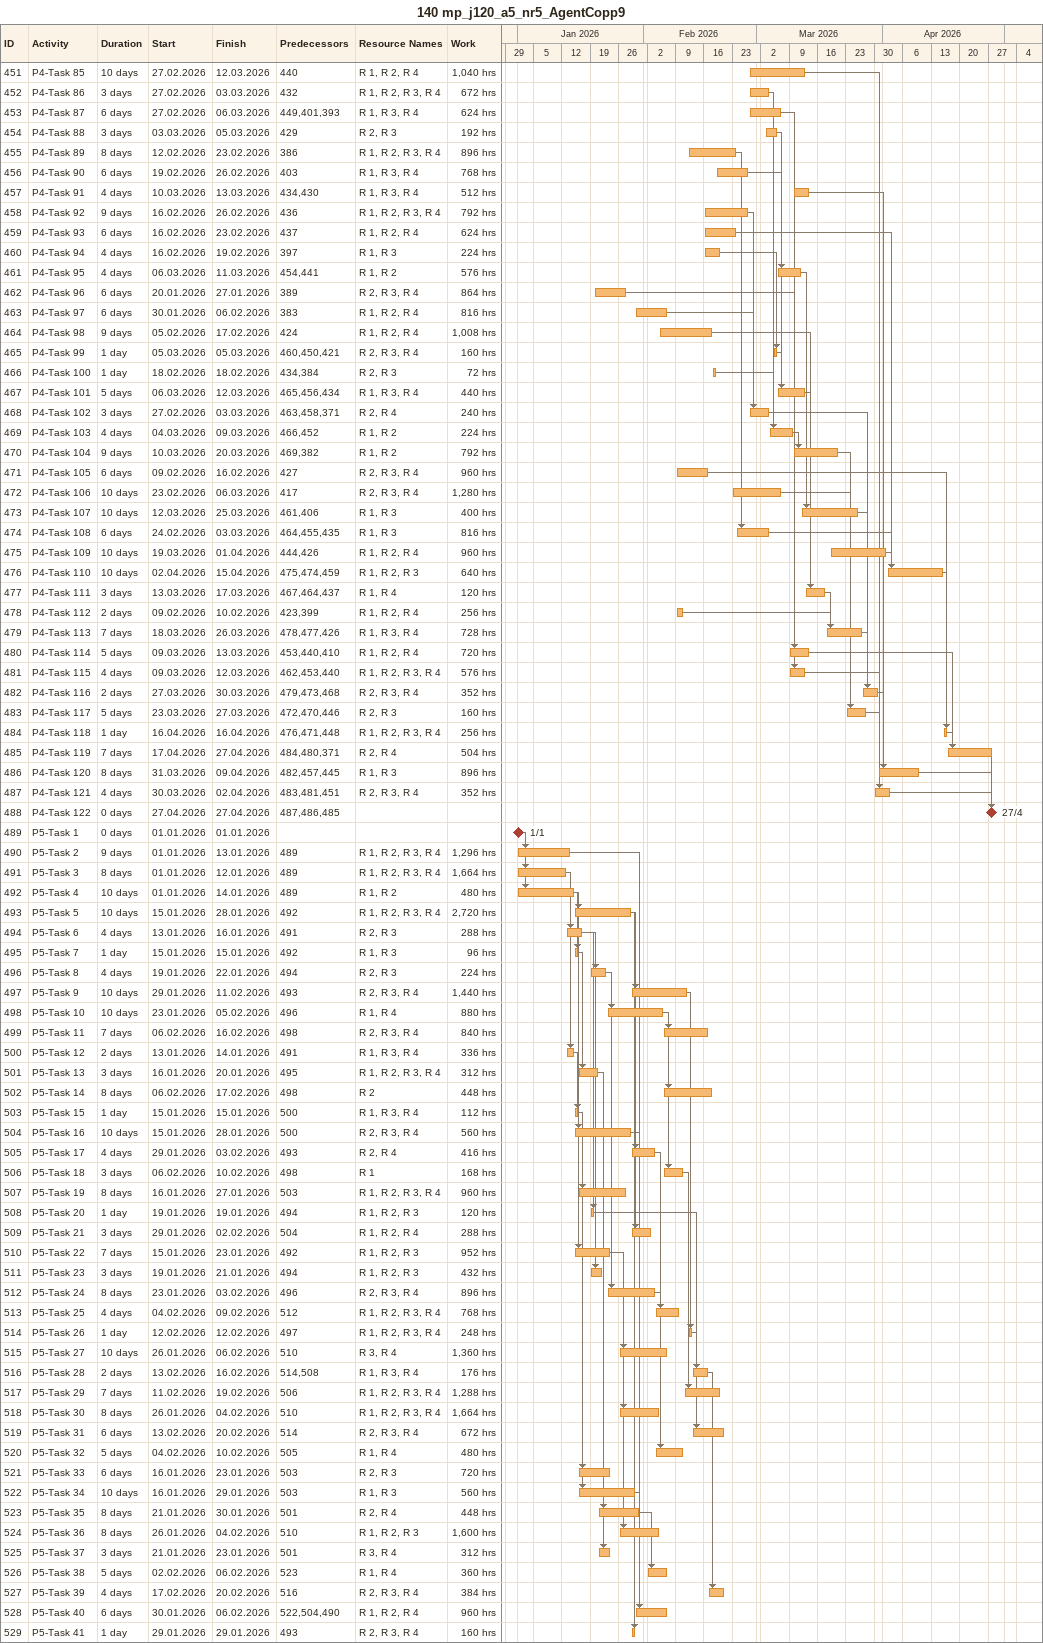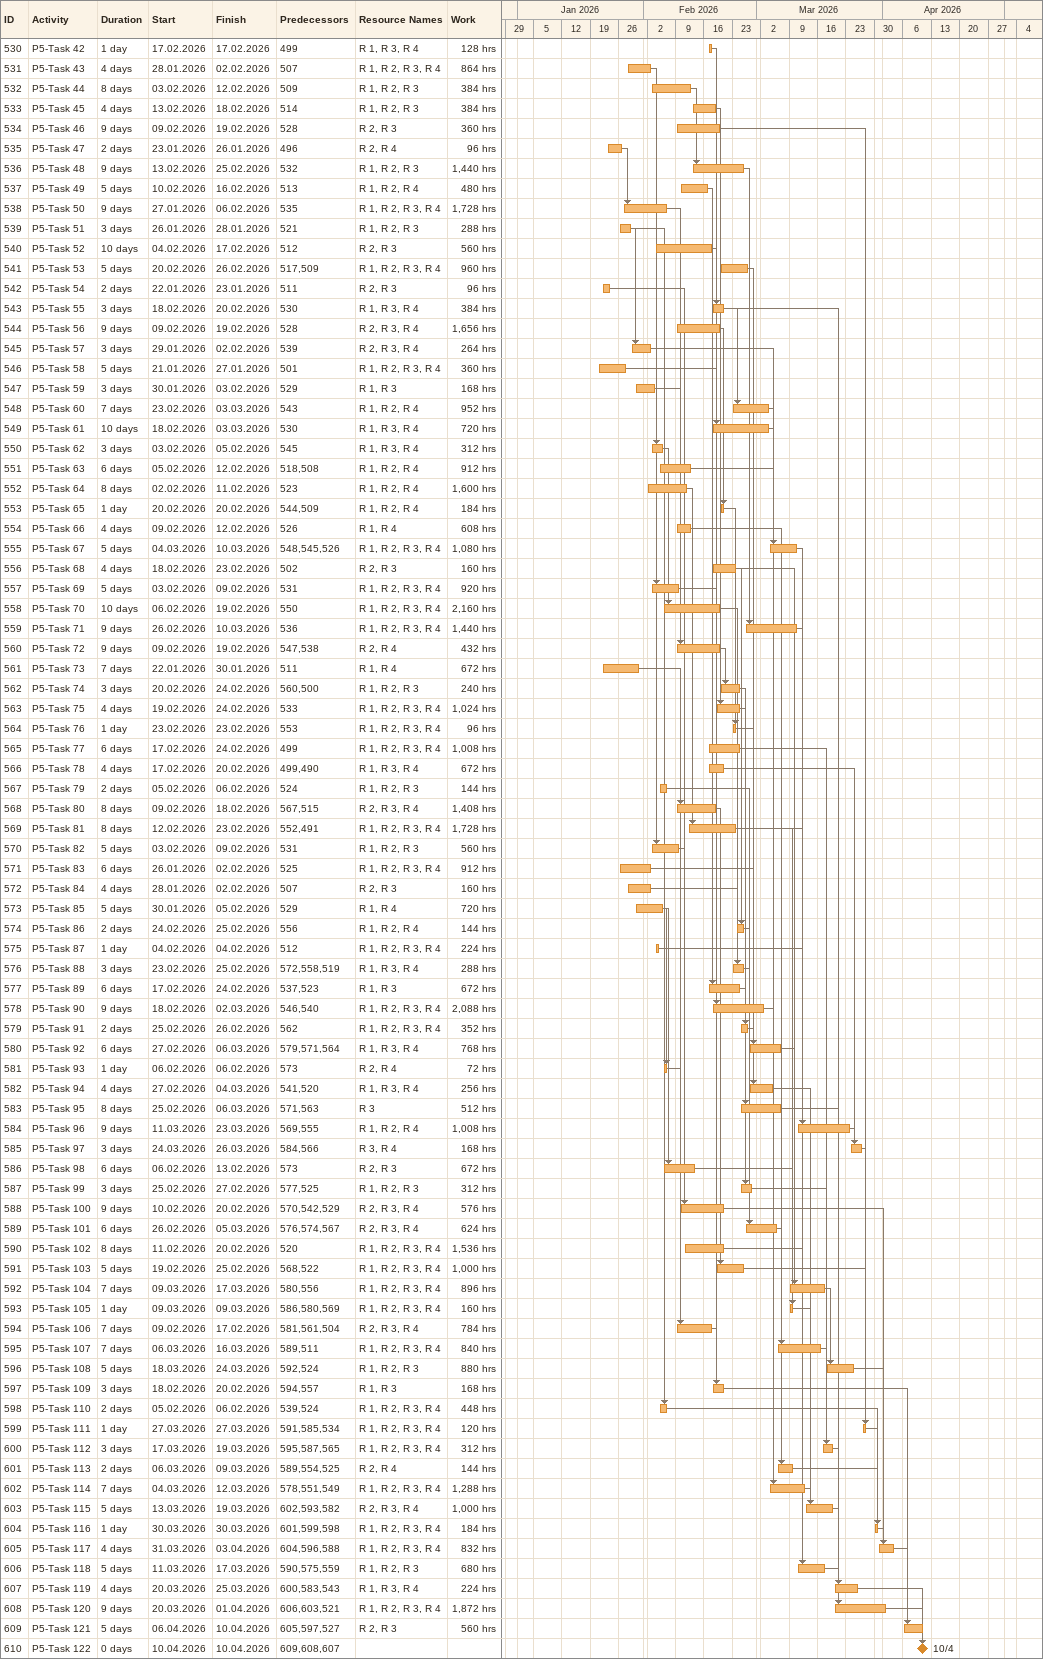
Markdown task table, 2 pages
140 mp_j120_a5_nr5_AgentCopp9

| ID | Task | Duration | Start | Finish | Predecessors | Resources | Work (h) |
|---|---|---|---|---|---|---|---|
| 451 | P4-Task 85 | 10d | 2026-02-27 | 2026-03-12 | 440 | R 1, R 2, R 4 | 1040 |
| 452 | P4-Task 86 | 3d | 2026-02-27 | 2026-03-03 | 432 | R 1, R 2, R 3, R 4 | 672 |
| 453 | P4-Task 87 | 6d | 2026-02-27 | 2026-03-06 | 449, 401, 393 | R 1, R 3, R 4 | 624 |
| 454 | P4-Task 88 | 3d | 2026-03-03 | 2026-03-05 | 429 | R 2, R 3 | 192 |
| 455 | P4-Task 89 | 8d | 2026-02-12 | 2026-02-23 | 386 | R 1, R 2, R 3, R 4 | 896 |
| 456 | P4-Task 90 | 6d | 2026-02-19 | 2026-02-26 | 403 | R 1, R 3, R 4 | 768 |
| 457 | P4-Task 91 | 4d | 2026-03-10 | 2026-03-13 | 434, 430 | R 1, R 3, R 4 | 512 |
| 458 | P4-Task 92 | 9d | 2026-02-16 | 2026-02-26 | 436 | R 1, R 2, R 3, R 4 | 792 |
| 459 | P4-Task 93 | 6d | 2026-02-16 | 2026-02-23 | 437 | R 1, R 2, R 4 | 624 |
| 460 | P4-Task 94 | 4d | 2026-02-16 | 2026-02-19 | 397 | R 1, R 3 | 224 |
| 461 | P4-Task 95 | 4d | 2026-03-06 | 2026-03-11 | 454, 441 | R 1, R 2 | 576 |
| 462 | P4-Task 96 | 6d | 2026-01-20 | 2026-01-27 | 389 | R 2, R 3, R 4 | 864 |
| 463 | P4-Task 97 | 6d | 2026-01-30 | 2026-02-06 | 383 | R 1, R 2, R 4 | 816 |
| 464 | P4-Task 98 | 9d | 2026-02-05 | 2026-02-17 | 424 | R 1, R 2, R 4 | 1008 |
| 465 | P4-Task 99 | 1d | 2026-03-05 | 2026-03-05 | 460, 450, 421 | R 2, R 3, R 4 | 160 |
| 466 | P4-Task 100 | 1d | 2026-02-18 | 2026-02-18 | 434, 384 | R 2, R 3 | 72 |
| 467 | P4-Task 101 | 5d | 2026-03-06 | 2026-03-12 | 465, 456, 434 | R 1, R 3, R 4 | 440 |
| 468 | P4-Task 102 | 3d | 2026-02-27 | 2026-03-03 | 463, 458, 371 | R 2, R 4 | 240 |
| 469 | P4-Task 103 | 4d | 2026-03-04 | 2026-03-09 | 466, 452 | R 1, R 2 | 224 |
| 470 | P4-Task 104 | 9d | 2026-03-10 | 2026-03-20 | 469, 382 | R 1, R 2 | 792 |
| 471 | P4-Task 105 | 6d | 2026-02-09 | 2026-02-16 | 427 | R 2, R 3, R 4 | 960 |
| 472 | P4-Task 106 | 10d | 2026-02-23 | 2026-03-06 | 417 | R 2, R 3, R 4 | 1280 |
| 473 | P4-Task 107 | 10d | 2026-03-12 | 2026-03-25 | 461, 406 | R 1, R 3 | 400 |
| 474 | P4-Task 108 | 6d | 2026-02-24 | 2026-03-03 | 464, 455, 435 | R 1, R 3 | 816 |
| 475 | P4-Task 109 | 10d | 2026-03-19 | 2026-04-01 | 444, 426 | R 1, R 2, R 4 | 960 |
| 476 | P4-Task 110 | 10d | 2026-04-02 | 2026-04-15 | 475, 474, 459 | R 1, R 2, R 3 | 640 |
| 477 | P4-Task 111 | 3d | 2026-03-13 | 2026-03-17 | 467, 464, 437 | R 1, R 4 | 120 |
| 478 | P4-Task 112 | 2d | 2026-02-09 | 2026-02-10 | 423, 399 | R 1, R 2, R 4 | 256 |
| 479 | P4-Task 113 | 7d | 2026-03-18 | 2026-03-26 | 478, 477, 426 | R 1, R 3, R 4 | 728 |
| 480 | P4-Task 114 | 5d | 2026-03-09 | 2026-03-13 | 453, 440, 410 | R 1, R 2, R 4 | 720 |
| 481 | P4-Task 115 | 4d | 2026-03-09 | 2026-03-12 | 462, 453, 440 | R 1, R 2, R 3, R 4 | 576 |
| 482 | P4-Task 116 | 2d | 2026-03-27 | 2026-03-30 | 479, 473, 468 | R 2, R 3, R 4 | 352 |
| 483 | P4-Task 117 | 5d | 2026-03-23 | 2026-03-27 | 472, 470, 446 | R 2, R 3 | 160 |
| 484 | P4-Task 118 | 1d | 2026-04-16 | 2026-04-16 | 476, 471, 448 | R 1, R 2, R 3, R 4 | 256 |
| 485 | P4-Task 119 | 7d | 2026-04-17 | 2026-04-27 | 484, 480, 371 | R 2, R 4 | 504 |
| 486 | P4-Task 120 | 8d | 2026-03-31 | 2026-04-09 | 482, 457, 445 | R 1, R 3 | 896 |
| 487 | P4-Task 121 | 4d | 2026-03-30 | 2026-04-02 | 483, 481, 451 | R 2, R 3, R 4 | 352 |
| 488 | P4-Task 122 | 0d | 2026-04-27 | 2026-04-27 | 487, 486, 485 |  |  |
| 489 | P5-Task 1 | 0d | 2026-01-01 | 2026-01-01 |  |  |  |
| 490 | P5-Task 2 | 9d | 2026-01-01 | 2026-01-13 | 489 | R 1, R 2, R 3, R 4 | 1296 |
| 491 | P5-Task 3 | 8d | 2026-01-01 | 2026-01-12 | 489 | R 1, R 2, R 3, R 4 | 1664 |
| 492 | P5-Task 4 | 10d | 2026-01-01 | 2026-01-14 | 489 | R 1, R 2 | 480 |
| 493 | P5-Task 5 | 10d | 2026-01-15 | 2026-01-28 | 492 | R 1, R 2, R 3, R 4 | 2720 |
| 494 | P5-Task 6 | 4d | 2026-01-13 | 2026-01-16 | 491 | R 2, R 3 | 288 |
| 495 | P5-Task 7 | 1d | 2026-01-15 | 2026-01-15 | 492 | R 1, R 3 | 96 |
| 496 | P5-Task 8 | 4d | 2026-01-19 | 2026-01-22 | 494 | R 2, R 3 | 224 |
| 497 | P5-Task 9 | 10d | 2026-01-29 | 2026-02-11 | 493 | R 2, R 3, R 4 | 1440 |
| 498 | P5-Task 10 | 10d | 2026-01-23 | 2026-02-05 | 496 | R 1, R 4 | 880 |
| 499 | P5-Task 11 | 7d | 2026-02-06 | 2026-02-16 | 498 | R 2, R 3, R 4 | 840 |
| 500 | P5-Task 12 | 2d | 2026-01-13 | 2026-01-14 | 491 | R 1, R 3, R 4 | 336 |
| 501 | P5-Task 13 | 3d | 2026-01-16 | 2026-01-20 | 495 | R 1, R 2, R 3, R 4 | 312 |
| 502 | P5-Task 14 | 8d | 2026-02-06 | 2026-02-17 | 498 | R 2 | 448 |
| 503 | P5-Task 15 | 1d | 2026-01-15 | 2026-01-15 | 500 | R 1, R 3, R 4 | 112 |
| 504 | P5-Task 16 | 10d | 2026-01-15 | 2026-01-28 | 500 | R 2, R 3, R 4 | 560 |
| 505 | P5-Task 17 | 4d | 2026-01-29 | 2026-02-03 | 493 | R 2, R 4 | 416 |
| 506 | P5-Task 18 | 3d | 2026-02-06 | 2026-02-10 | 498 | R 1 | 168 |
| 507 | P5-Task 19 | 8d | 2026-01-16 | 2026-01-27 | 503 | R 1, R 2, R 3, R 4 | 960 |
| 508 | P5-Task 20 | 1d | 2026-01-19 | 2026-01-19 | 494 | R 1, R 2, R 3 | 120 |
| 509 | P5-Task 21 | 3d | 2026-01-29 | 2026-02-02 | 504 | R 1, R 2, R 4 | 288 |
| 510 | P5-Task 22 | 7d | 2026-01-15 | 2026-01-23 | 492 | R 1, R 2, R 3 | 952 |
| 511 | P5-Task 23 | 3d | 2026-01-19 | 2026-01-21 | 494 | R 1, R 2, R 3 | 432 |
| 512 | P5-Task 24 | 8d | 2026-01-23 | 2026-02-03 | 496 | R 2, R 3, R 4 | 896 |
| 513 | P5-Task 25 | 4d | 2026-02-04 | 2026-02-09 | 512 | R 1, R 2, R 3, R 4 | 768 |
| 514 | P5-Task 26 | 1d | 2026-02-12 | 2026-02-12 | 497 | R 1, R 2, R 3, R 4 | 248 |
| 515 | P5-Task 27 | 10d | 2026-01-26 | 2026-02-06 | 510 | R 3, R 4 | 1360 |
| 516 | P5-Task 28 | 2d | 2026-02-13 | 2026-02-16 | 514, 508 | R 1, R 3, R 4 | 176 |
| 517 | P5-Task 29 | 7d | 2026-02-11 | 2026-02-19 | 506 | R 1, R 2, R 3, R 4 | 1288 |
| 518 | P5-Task 30 | 8d | 2026-01-26 | 2026-02-04 | 510 | R 1, R 2, R 3, R 4 | 1664 |
| 519 | P5-Task 31 | 6d | 2026-02-13 | 2026-02-20 | 514 | R 2, R 3, R 4 | 672 |
| 520 | P5-Task 32 | 5d | 2026-02-04 | 2026-02-10 | 505 | R 1, R 4 | 480 |
| 521 | P5-Task 33 | 6d | 2026-01-16 | 2026-01-23 | 503 | R 2, R 3 | 720 |
| 522 | P5-Task 34 | 10d | 2026-01-16 | 2026-01-29 | 503 | R 1, R 3 | 560 |
| 523 | P5-Task 35 | 8d | 2026-01-21 | 2026-01-30 | 501 | R 2, R 4 | 448 |
| 524 | P5-Task 36 | 8d | 2026-01-26 | 2026-02-04 | 510 | R 1, R 2, R 3 | 1600 |
| 525 | P5-Task 37 | 3d | 2026-01-21 | 2026-01-23 | 501 | R 3, R 4 | 312 |
| 526 | P5-Task 38 | 5d | 2026-02-02 | 2026-02-06 | 523 | R 1, R 4 | 360 |
| 527 | P5-Task 39 | 4d | 2026-02-17 | 2026-02-20 | 516 | R 2, R 3, R 4 | 384 |
| 528 | P5-Task 40 | 6d | 2026-01-30 | 2026-02-06 | 522, 504, 490 | R 1, R 2, R 4 | 960 |
| 529 | P5-Task 41 | 1d | 2026-01-29 | 2026-01-29 | 493 | R 2, R 3, R 4 | 160 |
| 530 | P5-Task 42 | 1d | 2026-02-17 | 2026-02-17 | 499 | R 1, R 3, R 4 | 128 |
| 531 | P5-Task 43 | 4d | 2026-01-28 | 2026-02-02 | 507 | R 1, R 2, R 3, R 4 | 864 |
| 532 | P5-Task 44 | 8d | 2026-02-03 | 2026-02-12 | 509 | R 1, R 2, R 3 | 384 |
| 533 | P5-Task 45 | 4d | 2026-02-13 | 2026-02-18 | 514 | R 1, R 2, R 3 | 384 |
| 534 | P5-Task 46 | 9d | 2026-02-09 | 2026-02-19 | 528 | R 2, R 3 | 360 |
| 535 | P5-Task 47 | 2d | 2026-01-23 | 2026-01-26 | 496 | R 2, R 4 | 96 |
| 536 | P5-Task 48 | 9d | 2026-02-13 | 2026-02-25 | 532 | R 1, R 2, R 3 | 1440 |
| 537 | P5-Task 49 | 5d | 2026-02-10 | 2026-02-16 | 513 | R 1, R 2, R 4 | 480 |
| 538 | P5-Task 50 | 9d | 2026-01-27 | 2026-02-06 | 535 | R 1, R 2, R 3, R 4 | 1728 |
| 539 | P5-Task 51 | 3d | 2026-01-26 | 2026-01-28 | 521 | R 1, R 2, R 3 | 288 |
| 540 | P5-Task 52 | 10d | 2026-02-04 | 2026-02-17 | 512 | R 2, R 3 | 560 |
| 541 | P5-Task 53 | 5d | 2026-02-20 | 2026-02-26 | 517, 509 | R 1, R 2, R 3, R 4 | 960 |
| 542 | P5-Task 54 | 2d | 2026-01-22 | 2026-01-23 | 511 | R 2, R 3 | 96 |
| 543 | P5-Task 55 | 3d | 2026-02-18 | 2026-02-20 | 530 | R 1, R 3, R 4 | 384 |
| 544 | P5-Task 56 | 9d | 2026-02-09 | 2026-02-19 | 528 | R 2, R 3, R 4 | 1656 |
| 545 | P5-Task 57 | 3d | 2026-01-29 | 2026-02-02 | 539 | R 2, R 3, R 4 | 264 |
| 546 | P5-Task 58 | 5d | 2026-01-21 | 2026-01-27 | 501 | R 1, R 2, R 3, R 4 | 360 |
| 547 | P5-Task 59 | 3d | 2026-01-30 | 2026-02-03 | 529 | R 1, R 3 | 168 |
| 548 | P5-Task 60 | 7d | 2026-02-23 | 2026-03-03 | 543 | R 1, R 2, R 4 | 952 |
| 549 | P5-Task 61 | 10d | 2026-02-18 | 2026-03-03 | 530 | R 1, R 3, R 4 | 720 |
| 550 | P5-Task 62 | 3d | 2026-02-03 | 2026-02-05 | 545 | R 1, R 3, R 4 | 312 |
| 551 | P5-Task 63 | 6d | 2026-02-05 | 2026-02-12 | 518, 508 | R 1, R 2, R 4 | 912 |
| 552 | P5-Task 64 | 8d | 2026-02-02 | 2026-02-11 | 523 | R 1, R 2, R 4 | 1600 |
| 553 | P5-Task 65 | 1d | 2026-02-20 | 2026-02-20 | 544, 509 | R 1, R 2, R 4 | 184 |
| 554 | P5-Task 66 | 4d | 2026-02-09 | 2026-02-12 | 526 | R 1, R 4 | 608 |
| 555 | P5-Task 67 | 5d | 2026-03-04 | 2026-03-10 | 548, 545, 526 | R 1, R 2, R 3, R 4 | 1080 |
| 556 | P5-Task 68 | 4d | 2026-02-18 | 2026-02-23 | 502 | R 2, R 3 | 160 |
| 557 | P5-Task 69 | 5d | 2026-02-03 | 2026-02-09 | 531 | R 1, R 2, R 3, R 4 | 920 |
| 558 | P5-Task 70 | 10d | 2026-02-06 | 2026-02-19 | 550 | R 1, R 2, R 3, R 4 | 2160 |
| 559 | P5-Task 71 | 9d | 2026-02-26 | 2026-03-10 | 536 | R 1, R 2, R 3, R 4 | 1440 |
| 560 | P5-Task 72 | 9d | 2026-02-09 | 2026-02-19 | 547, 538 | R 2, R 4 | 432 |
| 561 | P5-Task 73 | 7d | 2026-01-22 | 2026-01-30 | 511 | R 1, R 4 | 672 |
| 562 | P5-Task 74 | 3d | 2026-02-20 | 2026-02-24 | 560, 500 | R 1, R 2, R 3 | 240 |
| 563 | P5-Task 75 | 4d | 2026-02-19 | 2026-02-24 | 533 | R 1, R 2, R 3, R 4 | 1024 |
| 564 | P5-Task 76 | 1d | 2026-02-23 | 2026-02-23 | 553 | R 1, R 2, R 3, R 4 | 96 |
| 565 | P5-Task 77 | 6d | 2026-02-17 | 2026-02-24 | 499 | R 1, R 2, R 3, R 4 | 1008 |
| 566 | P5-Task 78 | 4d | 2026-02-17 | 2026-02-20 | 499, 490 | R 1, R 3, R 4 | 672 |
| 567 | P5-Task 79 | 2d | 2026-02-05 | 2026-02-06 | 524 | R 1, R 2, R 3 | 144 |
| 568 | P5-Task 80 | 8d | 2026-02-09 | 2026-02-18 | 567, 515 | R 2, R 3, R 4 | 1408 |
| 569 | P5-Task 81 | 8d | 2026-02-12 | 2026-02-23 | 552, 491 | R 1, R 2, R 3, R 4 | 1728 |
| 570 | P5-Task 82 | 5d | 2026-02-03 | 2026-02-09 | 531 | R 1, R 2, R 3 | 560 |
| 571 | P5-Task 83 | 6d | 2026-01-26 | 2026-02-02 | 525 | R 1, R 2, R 3, R 4 | 912 |
| 572 | P5-Task 84 | 4d | 2026-01-28 | 2026-02-02 | 507 | R 2, R 3 | 160 |
| 573 | P5-Task 85 | 5d | 2026-01-30 | 2026-02-05 | 529 | R 1, R 4 | 720 |
| 574 | P5-Task 86 | 2d | 2026-02-24 | 2026-02-25 | 556 | R 1, R 2, R 4 | 144 |
| 575 | P5-Task 87 | 1d | 2026-02-04 | 2026-02-04 | 512 | R 1, R 2, R 3, R 4 | 224 |
| 576 | P5-Task 88 | 3d | 2026-02-23 | 2026-02-25 | 572, 558, 519 | R 1, R 3, R 4 | 288 |
| 577 | P5-Task 89 | 6d | 2026-02-17 | 2026-02-24 | 537, 523 | R 1, R 3 | 672 |
| 578 | P5-Task 90 | 9d | 2026-02-18 | 2026-03-02 | 546, 540 | R 1, R 2, R 3, R 4 | 2088 |
| 579 | P5-Task 91 | 2d | 2026-02-25 | 2026-02-26 | 562 | R 1, R 2, R 3, R 4 | 352 |
| 580 | P5-Task 92 | 6d | 2026-02-27 | 2026-03-06 | 579, 571, 564 | R 1, R 3, R 4 | 768 |
| 581 | P5-Task 93 | 1d | 2026-02-06 | 2026-02-06 | 573 | R 2, R 4 | 72 |
| 582 | P5-Task 94 | 4d | 2026-02-27 | 2026-03-04 | 541, 520 | R 1, R 3, R 4 | 256 |
| 583 | P5-Task 95 | 8d | 2026-02-25 | 2026-03-06 | 571, 563 | R 3 | 512 |
| 584 | P5-Task 96 | 9d | 2026-03-11 | 2026-03-23 | 569, 555 | R 1, R 2, R 4 | 1008 |
| 585 | P5-Task 97 | 3d | 2026-03-24 | 2026-03-26 | 584, 566 | R 3, R 4 | 168 |
| 586 | P5-Task 98 | 6d | 2026-02-06 | 2026-02-13 | 573 | R 2, R 3 | 672 |
| 587 | P5-Task 99 | 3d | 2026-02-25 | 2026-02-27 | 577, 525 | R 1, R 2, R 3 | 312 |
| 588 | P5-Task 100 | 9d | 2026-02-10 | 2026-02-20 | 570, 542, 529 | R 2, R 3, R 4 | 576 |
| 589 | P5-Task 101 | 6d | 2026-02-26 | 2026-03-05 | 576, 574, 567 | R 2, R 3, R 4 | 624 |
| 590 | P5-Task 102 | 8d | 2026-02-11 | 2026-02-20 | 520 | R 1, R 2, R 3, R 4 | 1536 |
| 591 | P5-Task 103 | 5d | 2026-02-19 | 2026-02-25 | 568, 522 | R 1, R 2, R 3, R 4 | 1000 |
| 592 | P5-Task 104 | 7d | 2026-03-09 | 2026-03-17 | 580, 556 | R 1, R 2, R 3, R 4 | 896 |
| 593 | P5-Task 105 | 1d | 2026-03-09 | 2026-03-09 | 586, 580, 569 | R 1, R 2, R 3, R 4 | 160 |
| 594 | P5-Task 106 | 7d | 2026-02-09 | 2026-02-17 | 581, 561, 504 | R 2, R 3, R 4 | 784 |
| 595 | P5-Task 107 | 7d | 2026-03-06 | 2026-03-16 | 589, 511 | R 1, R 2, R 3, R 4 | 840 |
| 596 | P5-Task 108 | 5d | 2026-03-18 | 2026-03-24 | 592, 524 | R 1, R 2, R 3 | 880 |
| 597 | P5-Task 109 | 3d | 2026-02-18 | 2026-02-20 | 594, 557 | R 1, R 3 | 168 |
| 598 | P5-Task 110 | 2d | 2026-02-05 | 2026-02-06 | 539, 524 | R 1, R 2, R 3, R 4 | 448 |
| 599 | P5-Task 111 | 1d | 2026-03-27 | 2026-03-27 | 591, 585, 534 | R 1, R 2, R 3, R 4 | 120 |
| 600 | P5-Task 112 | 3d | 2026-03-17 | 2026-03-19 | 595, 587, 565 | R 1, R 2, R 3, R 4 | 312 |
| 601 | P5-Task 113 | 2d | 2026-03-06 | 2026-03-09 | 589, 554, 525 | R 2, R 4 | 144 |
| 602 | P5-Task 114 | 7d | 2026-03-04 | 2026-03-12 | 578, 551, 549 | R 1, R 2, R 3, R 4 | 1288 |
| 603 | P5-Task 115 | 5d | 2026-03-13 | 2026-03-19 | 602, 593, 582 | R 2, R 3, R 4 | 1000 |
| 604 | P5-Task 116 | 1d | 2026-03-30 | 2026-03-30 | 601, 599, 598 | R 1, R 2, R 3, R 4 | 184 |
| 605 | P5-Task 117 | 4d | 2026-03-31 | 2026-04-03 | 604, 596, 588 | R 1, R 2, R 3, R 4 | 832 |
| 606 | P5-Task 118 | 5d | 2026-03-11 | 2026-03-17 | 590, 575, 559 | R 1, R 2, R 3 | 680 |
| 607 | P5-Task 119 | 4d | 2026-03-20 | 2026-03-25 | 600, 583, 543 | R 1, R 3, R 4 | 224 |
| 608 | P5-Task 120 | 9d | 2026-03-20 | 2026-04-01 | 606, 603, 521 | R 1, R 2, R 3, R 4 | 1872 |
| 609 | P5-Task 121 | 5d | 2026-04-06 | 2026-04-10 | 605, 597, 527 | R 2, R 3 | 560 |
| 610 | P5-Task 122 | 0d | 2026-04-10 | 2026-04-10 | 609, 608, 607 |  |  |
